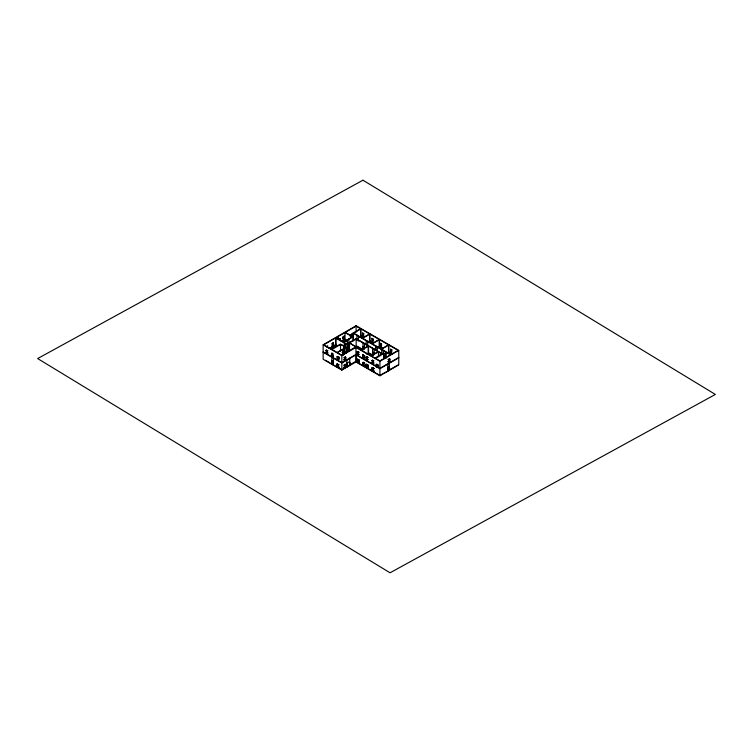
<?xml version="1.0" encoding="UTF-8"?>
<svg xmlns="http://www.w3.org/2000/svg" width="753" height="753" viewBox="0 0 753 753"><rect width="100%" height="100%" fill="white"/><g stroke="black" fill="none" stroke-linecap="round" stroke-linejoin="round"><path stroke-width="1.13" d="M323.15 344.789L356.103 325.757L398.761 350.39L398.761 364.894L379.917 375.775L355.953 361.939L341.834 370.09L323.15 359.294L323.15 344.789L341.834 355.576L355.953 347.434L379.917 361.271L398.761 350.39M335.631 337.937L323.771 344.789L331.518 349.27L340.516 344.074L343.622 345.862L346.493 344.206L335.631 337.937L335.631 345.015L329.701 348.441M335.942 344.836L335.942 337.758L338.266 336.779L338.266 338.794M337.956 339.631L337.956 336.6L345.015 332.525L352.46 336.817L343.387 342.06L335.942 337.758M338.963 339.151L340.205 338.436L340.205 340.761M339.066 339.208L340.111 338.596L340.111 340.704M344.14 336.271L343.095 336.873L343.095 338.982M326.482 346.719L327.724 346.004M326.576 346.775L327.621 346.164M332.158 343.547L333.212 342.944L333.212 345.043M353.082 340.864L353.082 336.817L350.136 335.123L350.832 334.718L349.825 334.944L345.326 332.346L356.103 326.115L360.602 328.713L360.602 336.149M352.075 336.676L352.075 333.645L360.602 328.713M352.075 333.645L353.317 333.287L385.649 351.952L385.649 358.372M369.601 333.908L360.913 328.892L353.628 333.108L362.306 338.116L369.601 333.908L369.601 340.987M329.136 348.404L336.13 344.366M343.123 340.328L345.119 339.179M350.117 336.299L353.11 334.567M327.95 353.025L326.096 352.668L326.096 350.343L326.717 349.985L326.717 352.31M341.994 341.344L345.015 339.594L346.879 340.667M351.039 336.12L353.185 334.878M330.482 348.347L334.313 346.135M342.182 341.589L344.074 340.497M327.95 350.7L327.235 351.114L326.19 350.512L326.811 350.154L326.811 352.253L326.096 352.668M353.082 336.817L343.697 342.239L346.804 344.027L356.178 338.615L382.477 353.788L384.021 353.251L384.021 358.306M346.098 353.364L346.098 347.293L340.516 344.432L331.828 349.448L337.109 352.489L342.766 349.223L342.926 355.378M357.035 335.076L356.724 340.309M344.319 342.596L344.083 353.025M327.235 353.223L327.856 352.865M358.588 335.97L358.277 341.203M345.872 343.49L345.561 345.693M352.385 340.893L353.317 340.356L353.317 333.287M359.087 337.024L360.913 335.97L363.812 337.645M349.514 349.891L349.514 342.822L356.178 338.972L368.208 345.909L368.208 352.988M333.306 356.122L331.442 355.764L331.442 353.43L332.064 353.072L332.064 355.397M332.158 353.242L331.536 353.599L332.591 354.202L333.306 353.788M357.233 339.038L358.39 339.707M331.442 355.764L332.158 355.35M344.159 354.484L344.159 348.413L346.098 347.293M342.926 349.317L337.259 352.583L341.834 355.218L355.793 346.804L348.968 342.775M344.159 348.413L346.408 347.293L346.408 353.364M379.22 339.462L369.911 334.087L362.617 338.295L371.926 343.669L379.22 339.462L379.22 346.54M348.78 346.738L347.613 347.406L349.091 346.917L349.091 350.145L349.091 346.917M333.212 355.953L332.591 356.31L332.591 354.202M331.913 356.922L331.602 364.179L331.913 360.969M333.457 357.816L333.457 364.894M338.248 357.468L338.248 359.576L338.869 359.219L338.869 357.11L337.203 356.866L338.248 357.468L338.963 357.054L338.963 359.388L338.342 359.746L337.109 359.03L337.109 356.696L337.73 356.338M346.804 351.105L347.924 350.813L347.924 347.585M348.78 349.966C349.608 350.823 347.839 348.244 348.658 347.001M342.069 352.404L343.933 353.119L343.933 346.041M345.909 351.98L347.924 350.813M366.344 340.45L366.033 344.667M363.012 342.549L363.012 349.627M331.791 361.064L331.791 364.292L331.791 361.064L333.268 361.562M337.109 359.03L337.824 358.616M367.897 341.344L367.586 345.561M364.556 343.443L364.245 348.677M368.085 342.22L369.911 341.165L372.697 342.775M333.071 362.522L331.207 363.595L332.101 364.113M366.532 344.413L367.699 345.081M362.89 349.919L363.2 346.512L363.2 348.667M344.469 360.235L345.712 359.52L345.712 357.195L344.469 357.91L344.469 360.235L343.848 359.878M345.618 359.463L345.618 357.364L344.573 357.967L343.848 357.553M362.89 346.691L364.367 347.189M357.816 351.463L357.816 353.788L359.049 354.503L358.428 354.861L357.195 354.145L357.195 351.82L359.049 352.178L358.334 352.592L357.289 351.99L358.955 352.235M339.151 367.285L338.53 367.643L336.977 366.749L336.977 364.057L337.598 363.699M368.208 345.909L361.073 350.032L349.514 342.822M388.52 344.836L379.521 339.641L372.236 343.848L381.234 349.044L388.52 344.836L388.52 351.905M337.071 366.692L337.071 364.226L337.692 363.868M368.518 346.088L361.384 350.211L370.994 355.764L378.128 351.642L368.518 346.088L368.518 353.166L372.387 355.397L372.697 348.15M337.071 364.226L338.436 365.007L339.151 364.593M357.195 354.145L357.91 353.731M336.977 366.749L337.692 366.334M358.955 354.334L358.334 354.701L358.334 352.592M339.057 367.116L338.436 367.473L338.436 365.007M375.662 346.182L375.662 350.23L375.973 346.004M345.872 364.537L344.319 365.431L344.319 368.113L343.697 367.756L345.251 366.862L345.872 367.219L345.872 364.537L345.251 364.179M347.114 363.464C352.093 357.75 348.62 371.85 349.75 362.127M345.768 367.163L345.768 364.706L344.413 365.487L343.697 365.073M362.871 357.317L362.871 355.209L363.915 355.811L364.64 355.397L364.64 357.731L362.777 357.374L362.777 355.039L363.398 354.682M362.871 355.209L363.492 354.851M377.507 346.898L377.197 351.114M374.25 349.044L373.94 354.277M357.157 361.986L357.157 359.529L358.522 360.311L359.237 359.896L359.237 362.579L358.616 362.937L357.063 362.042L357.063 359.36L357.684 359.002M357.157 359.529L357.779 359.172L357.779 361.628L357.063 362.042M377.705 347.764L379.521 346.719L382.524 348.451M366.73 354.192L368.518 353.166M368.979 353.43L371.577 355.294M344.319 368.113L345.872 367.219M362.777 357.374L363.492 356.96M376.152 349.957L377.319 350.634M372.584 352.291L374.053 352.781L372.584 352.291L372.584 355.52M363.915 357.92L364.537 357.562M366.184 359.341L366.909 358.927L368.048 359.699L366.184 359.341L366.184 357.016L366.805 356.658L368.048 357.374L367.332 357.788L366.287 357.186L366.287 359.285M366.287 357.186L367.953 357.43M388.83 345.015L381.545 349.223L390.845 354.597L398.139 350.39L388.83 345.015L388.83 352.084L392.558 354.239M381.856 349.401L381.545 354.635M378.439 351.82L371.304 355.943L375.032 358.089L382.166 353.966L378.439 351.82L378.439 356.875M383.399 350.296L383.089 354.522M364.819 365.807L364.198 366.165L362.645 365.271L362.645 362.579L363.266 362.221M367.953 359.529L367.332 359.887L367.332 357.788M380.453 352.63L380.143 355.84M364.819 363.115L364.104 363.53L362.748 362.748L363.37 362.391L364.725 363.172M382.044 353.364L383.211 354.032M362.645 365.271L363.37 364.857M385.338 358.193L385.649 351.952M384.021 353.251L375.342 358.268L379.917 360.913L390.534 354.776L385.338 352.131M373.94 363.106L372.086 362.748L372.086 360.414L372.697 360.056L372.697 362.391M372.801 360.226L372.18 360.583L373.224 361.186L373.94 360.772M366.062 364.556L366.683 364.198L366.683 366.88L366.062 367.238L366.062 364.556L367.615 365.45L367.615 368.132L368.236 367.775L368.236 365.092L367.511 365.506L366.156 364.716L366.156 367.182M366.156 364.716L366.777 364.358L368.132 365.149M364.104 365.996L364.725 365.638M387.014 353.138L388.83 352.084M372.086 362.748L372.801 362.334M373.846 362.937L373.224 363.294L373.224 361.186M367.511 367.963L368.132 367.605M377.997 364.923L377.997 367.031L377.375 367.389L377.375 365.29L378.091 364.876L378.091 367.2L377.469 367.558L376.227 366.843L376.227 364.508L376.848 364.151M376.952 364.32L376.331 364.678L376.331 366.786L377.375 367.389M371.954 370.645L372.669 370.231L374.128 371.182L373.507 371.54L371.954 370.645L371.954 367.953L372.575 367.596L374.128 368.49L373.413 368.904L372.048 368.123L372.048 370.589M372.048 368.123L372.669 367.765L374.025 368.546M376.227 366.843L376.952 366.429M388.557 362.099L389.8 361.384L389.8 359.049L388.557 359.774L388.557 362.099L387.936 361.741M388.03 361.572L389.696 361.327L389.696 359.219L388.652 359.821L387.936 359.407M374.025 371.013L373.413 371.37L373.413 368.904M398.761 357.459L379.917 368.339L355.953 354.503L341.834 362.654L323.15 351.867M398.761 357.816L379.917 368.697L355.953 354.861L341.834 363.012L323.15 352.225M387.974 367.539C391.231 364.311 388.106 376.171 389.329 366.946M382.204 374.09L379.917 375.418L376.105 373.215M383.136 373.554L389.141 370.448M389.141 370.09L390.534 369.281M390.845 369.102L398.139 364.894M363.605 333.701L362.56 333.09L362.56 335.198M371.869 338.464L372.914 339.066L372.914 341.175M391.682 349.91L390.638 349.298L390.638 351.406M361.186 335.763L363.219 336.939M369.309 340.46L373.366 342.803M380.481 346.907L382.515 348.084M389.621 352.188L391.654 353.355M360.988 336.375L363.755 337.965M369.601 341.344L372.387 342.954M379.22 346.898L381.216 348.046M388.52 352.263L392.369 354.484M389.8 359.049L389.179 358.692L389.179 361.026M389.696 359.219L389.075 358.861L389.075 360.969L389.8 361.384M348.743 338.972L349.044 343.189M389.329 362.908L389.329 369.977M347.189 339.867L347.5 344.083M387.776 363.803L387.776 370.871M357.157 346.248L362.033 349.063M368.518 352.809L372.697 355.218L372.697 352.188M362.701 349.806L356.178 346.041L356.178 338.972M345.015 339.951L346.804 340.987M355.953 346.267L362.193 349.872M348.545 342.935L348.968 350.211M347.378 343.603L347.415 350.747M387.842 367.728L389.64 368.763M357.195 351.82L358.428 352.536L358.428 354.861M362.777 355.039L364.019 355.764L364.019 358.089M366.184 357.016L367.426 357.731L367.426 360.056M372.086 360.414L373.319 361.129L373.319 363.464M387.974 370.758L388.284 367.718M346.408 347.293L344.083 345.956L349.279 342.954L349.204 350.07M376.227 364.508L377.469 365.233L377.469 367.558M335.631 345.015L337.513 346.098M357.063 359.36L358.616 360.254L358.616 362.937M362.645 362.579L364.198 363.473L364.198 366.165M371.954 367.953L373.507 368.848L373.507 371.54M366.062 367.238L367.615 368.132M365.412 367.04L356.263 361.76L356.263 354.682M365.723 367.219L375.032 372.594M349.75 358.089L349.75 365.158M355.021 361.76L341.834 369.732L334.699 365.61M345.09 356.837L345.712 357.195M344.996 357.007L345.618 357.364M346.804 359.793L347.114 367.04L346.804 362.824M344.996 359.106L345.712 359.52M343.952 359.708L344.573 360.066M326.096 350.343L327.339 351.058L327.339 353.383M331.442 353.43L332.685 354.145L332.685 356.48M337.109 356.696L338.342 357.421L338.342 359.746M345.147 364.348L345.768 364.706M347.114 366.683L347.415 363.643M343.792 367.596L344.413 367.953M336.977 364.057L338.53 364.951L338.53 367.643M325.55 360.329L330.012 362.899M334.388 365.431L332.958 364.96L332.958 361.741M385.96 352.131L385.96 358.193M383.71 353.072L383.71 359.134M381.442 346.098L381.442 343.999L380.397 343.387L380.397 345.495M379.917 361.271L379.917 375.775M379.521 339.641L379.521 346.719M373.742 352.959L373.742 355.115M372.895 352.112L372.895 355.331M372.575 367.596L372.575 370.278M369.911 334.087L369.911 341.165M366.909 356.818L366.909 358.927L366.805 356.658M366.777 364.358L366.777 366.824M364.057 347.368L364.057 349.514M363.012 346.596L363.012 348.611M360.913 328.892L360.913 335.97M359.143 359.953L359.143 362.409L358.522 362.777L358.522 360.311M357.684 359.896L357.684 361.685M356.103 325.757L356.103 332.186M355.953 347.434L355.953 361.939M352.385 333.824L352.385 336.855M350.522 334.539L350.522 336.553M345.015 332.525L345.015 339.594M344.319 348.507L344.319 354.569M343.622 346.22L343.622 353.298M342.766 349.223L342.766 355.284M341.834 355.576L341.834 370.09M340.516 344.432L340.516 351.51M337.645 337.137L337.645 339.151M337.335 336.958L337.335 338.972M344.243 336.102L343.001 336.817L343.001 339.151L344.243 338.436L344.243 336.102M333.306 342.775L332.064 343.49L332.064 345.815L333.306 345.1L333.306 342.775M362.955 180.202L37.65 358.56L390.045 572.798L715.35 394.44L362.955 180.202M363.708 333.645L362.466 332.93L362.466 335.254L363.708 335.97L363.708 333.645M373.008 339.01L371.775 338.295L371.775 340.629L373.008 341.344L373.008 339.01M381.545 343.942L380.303 343.227L380.303 345.552L381.545 346.267L381.545 343.942M391.776 349.853L390.534 349.128L390.534 351.463L391.776 352.178L391.776 349.853"/></g></svg>
